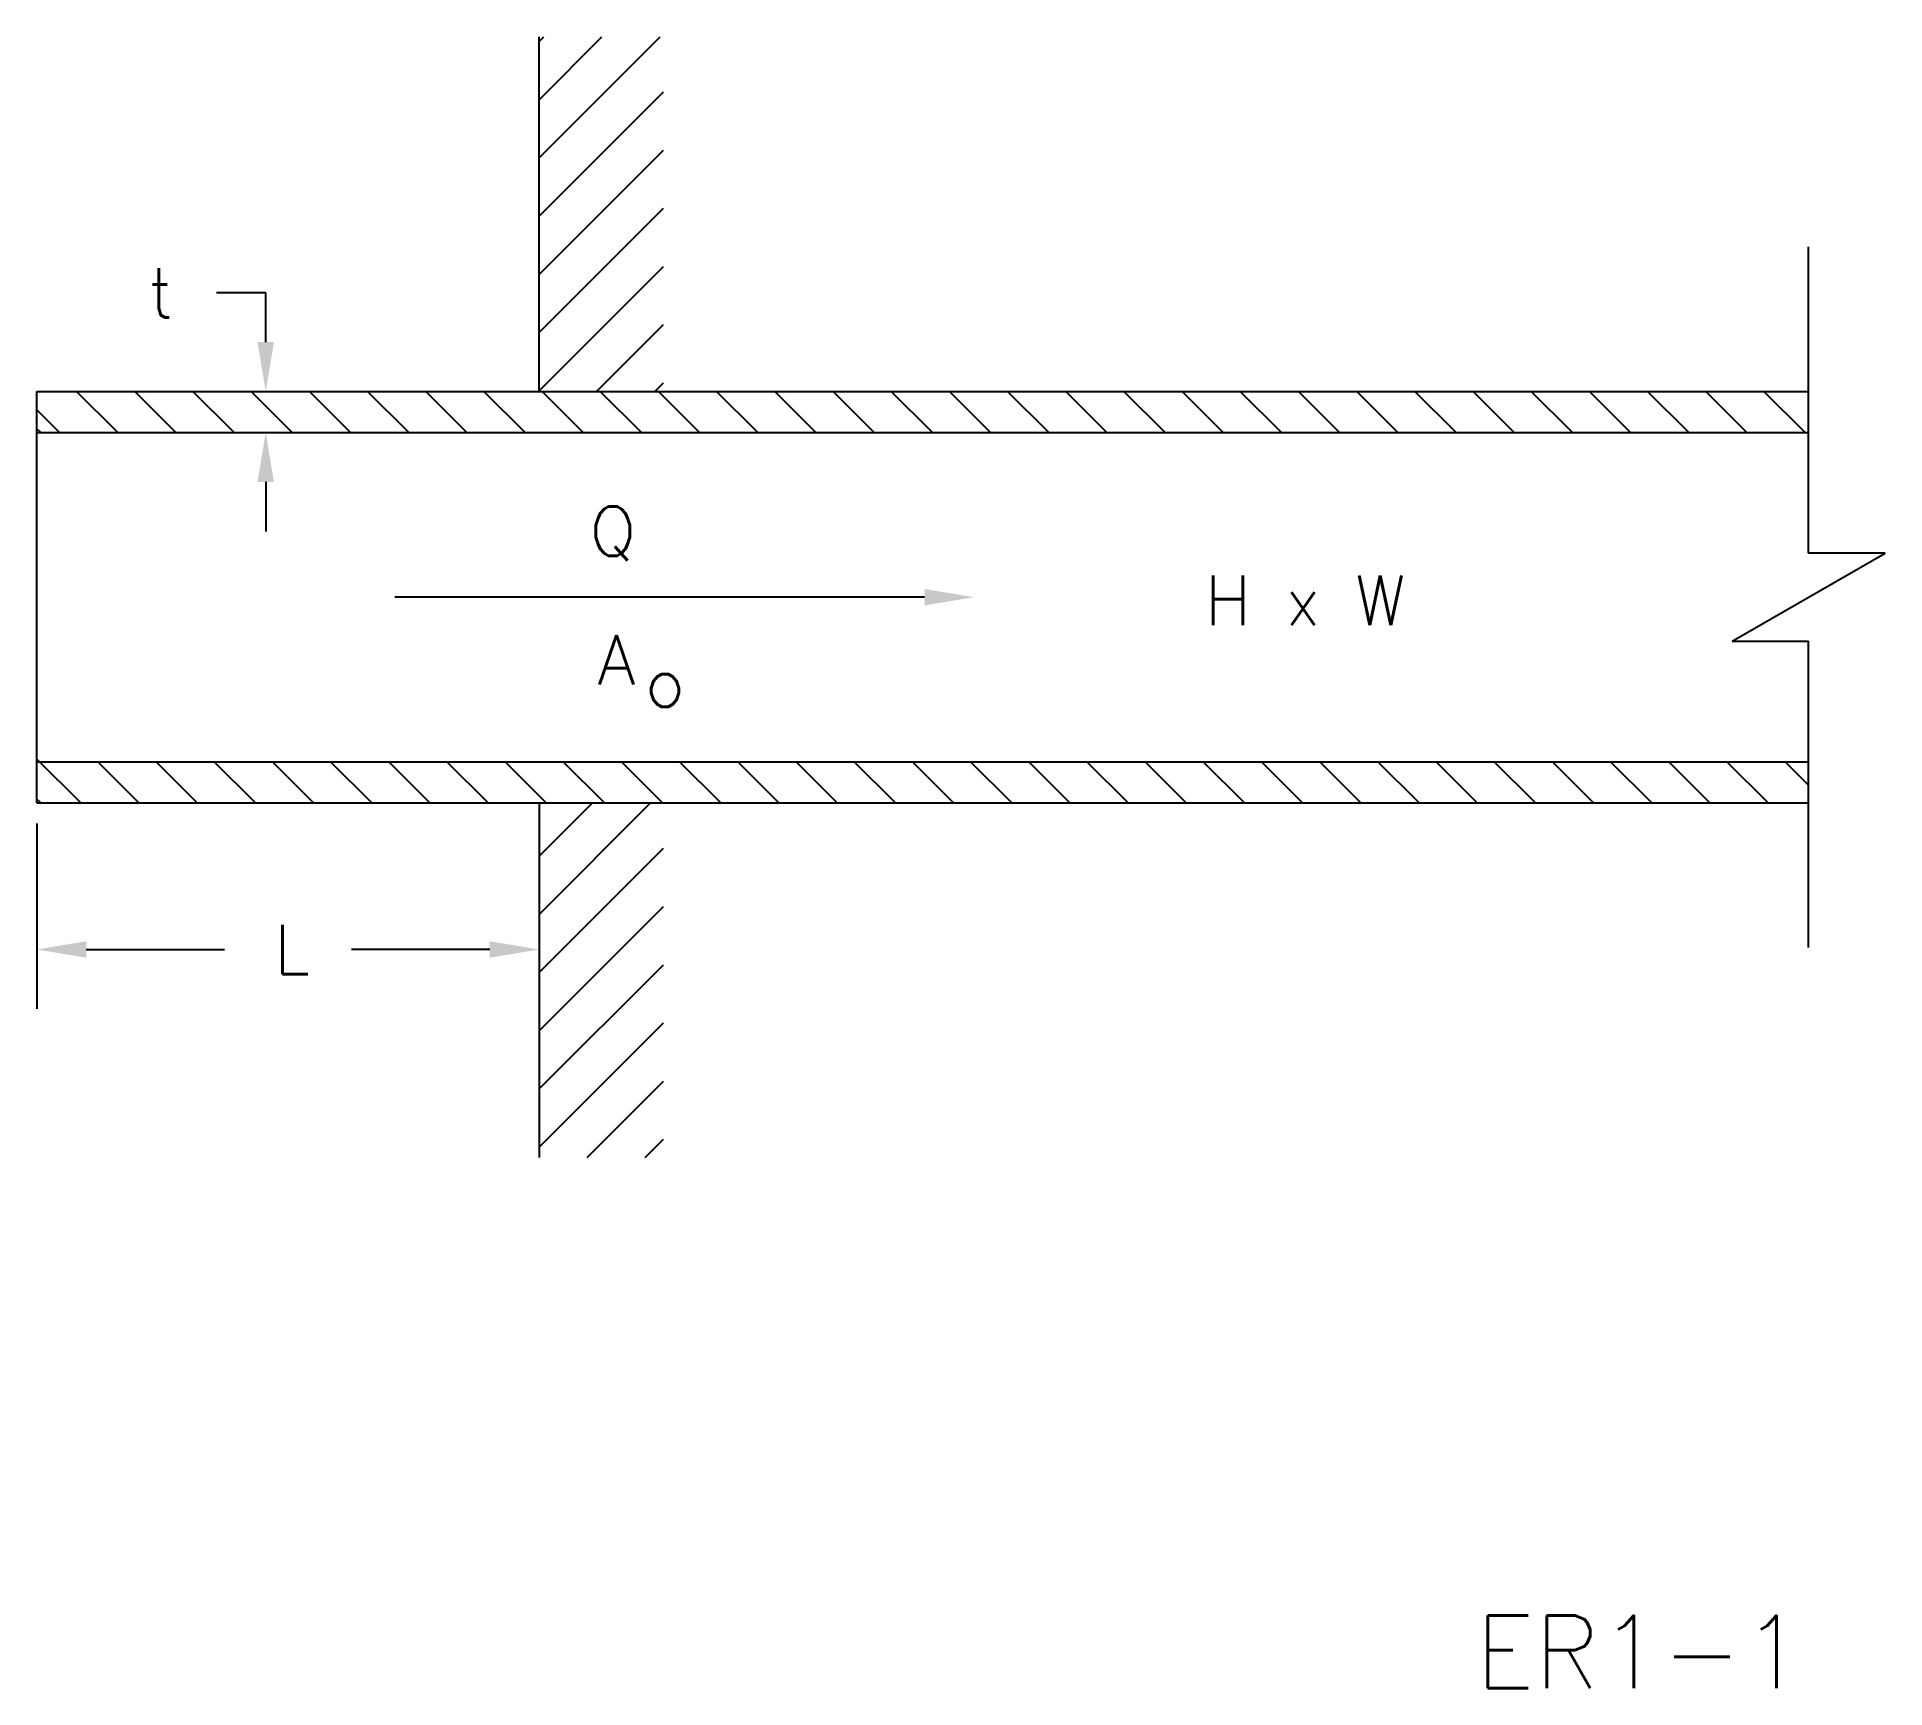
# Model space of a CAD drawing. Extents: x 3.06 to 8.67, y 1.9 to 6.92.
import ezdxf

# ---------------------------------------------------------------- set-up
doc = ezdxf.new("R2010")
doc.units = 0
doc.header["$MEASUREMENT"] = 0
doc.layers.get('0').update_dxf_attribs({"linetype": 'CONTINUOUS'})
doc.layers.add('NUMBER', color=7, linetype='CONTINUOUS')
doc.styles.add('ROMANS', font='romans')

msp = doc.modelspace()

# ---------------------------------------------------------------- linework, layer by layer
for p, q in [((4.5823, 5.8384), (4.5823, 6.9155)), ((8.4391, 5.3476), (8.4391, 6.2782)), ((3.7517, 6.1384), (3.6017, 6.1384)), ((3.7517, 5.9884), (3.7517, 6.1384)), ((3.0566, 4.5884), (3.0566, 5.8384)), ((3.0566, 5.8384), (8.4391, 5.8384)), ((3.3022, 5.7134), (3.1772, 5.8384)), ((3.479, 5.7134), (3.354, 5.8384)), ((3.6557, 5.7134), (3.5307, 5.8384)), ((3.8325, 5.7134), (3.7075, 5.8384)), ((4.0093, 5.7134), (3.8843, 5.8384)), ((4.1861, 5.7134), (4.0611, 5.8384)), ((4.3628, 5.7134), (4.2378, 5.8384)), ((4.5396, 5.7134), (4.4146, 5.8384)), ((4.7164, 5.7134), (4.5914, 5.8384)), ((4.8932, 5.7134), (4.7682, 5.8384)), ((5.0699, 5.7134), (4.9449, 5.8384)), ((5.2467, 5.7134), (5.1217, 5.8384)), ((5.4235, 5.7134), (5.2985, 5.8384)), ((5.6003, 5.7134), (5.4753, 5.8384)), ((5.7771, 5.7134), (5.6521, 5.8384)), ((5.9538, 5.7134), (5.8288, 5.8384)), ((6.1306, 5.7134), (6.0056, 5.8384)), ((6.3074, 5.7134), (6.1824, 5.8384)), ((6.4842, 5.7134), (6.3592, 5.8384)), ((6.6609, 5.7134), (6.5359, 5.8384)), ((6.8377, 5.7134), (6.7127, 5.8384)), ((7.0145, 5.7134), (6.8895, 5.8384)), ((7.1913, 5.7134), (7.0663, 5.8384)), ((7.368, 5.7134), (7.243, 5.8384)), ((7.5448, 5.7134), (7.4198, 5.8384)), ((7.7216, 5.7134), (7.5966, 5.8384)), ((7.8984, 5.7134), (7.7734, 5.8384)), ((8.0752, 5.7134), (7.9502, 5.8384)), ((8.2519, 5.7134), (8.1269, 5.8384)), ((8.4287, 5.7134), (8.3037, 5.8384)), ((3.1254, 5.7134), (3.0566, 5.7822)), ((3.1254, 5.7134), (3.0566, 5.7822)), ((3.0566, 5.7134), (8.4391, 5.7134)), ((3.7517, 5.5634), (3.7517, 5.4134)), ((8.2068, 5.0793), (8.6715, 5.3476)), ((8.6715, 5.3476), (8.4391, 5.3476)), ((5.7532, 5.2134), (4.1441, 5.2134)), ((8.2068, 5.0793), (8.4391, 5.0793)), ((8.4391, 4.1487), (8.4391, 5.0793)), ((3.1897, 4.5884), (3.0566, 4.7216)), ((3.0566, 4.7134), (8.4391, 4.7134)), ((3.3665, 4.5884), (3.2415, 4.7134)), ((3.5433, 4.5884), (3.4183, 4.7134)), ((3.7201, 4.5884), (3.5951, 4.7134)), ((3.8969, 4.5884), (3.7719, 4.7134)), ((4.0736, 4.5884), (3.9486, 4.7134)), ((4.2504, 4.5884), (4.1254, 4.7134)), ((4.4272, 4.5884), (4.3022, 4.7134)), ((4.604, 4.5884), (4.479, 4.7134)), ((4.7807, 4.5884), (4.6557, 4.7134)), ((4.9575, 4.5884), (4.8325, 4.7134)), ((5.1343, 4.5884), (5.0093, 4.7134)), ((5.3111, 4.5884), (5.1861, 4.7134)), ((5.4878, 4.5884), (5.3628, 4.7134)), ((5.6646, 4.5884), (5.5396, 4.7134)), ((5.8414, 4.5884), (5.7164, 4.7134)), ((6.0182, 4.5884), (5.8932, 4.7134)), ((6.1949, 4.5884), (6.0699, 4.7134)), ((6.3717, 4.5884), (6.2467, 4.7134)), ((6.5485, 4.5884), (6.4235, 4.7134)), ((6.7253, 4.5884), (6.6003, 4.7134)), ((6.9021, 4.5884), (6.7771, 4.7134)), ((7.0788, 4.5884), (6.9538, 4.7134)), ((7.2556, 4.5884), (7.1306, 4.7134)), ((7.4324, 4.5884), (7.3074, 4.7134)), ((7.6092, 4.5884), (7.4842, 4.7134)), ((7.7859, 4.5884), (7.6609, 4.7134)), ((7.9627, 4.5884), (7.8377, 4.7134)), ((8.1395, 4.5884), (8.0145, 4.7134)), ((8.3163, 4.5884), (8.1913, 4.7134)), ((8.4391, 4.6423), (8.368, 4.7134)), ((3.0566, 4.5884), (8.4391, 4.5884)), ((4.5823, 4.5884), (4.5823, 3.5114)), ((3.0566, 4.5259), (3.0566, 3.9631)), ((3.2066, 4.1431), (3.6266, 4.1431)), ((4.4323, 4.1431), (4.0123, 4.1431))]:
    msp.add_line(p, q)
at = {"color": 0}
for p, q in [((4.5823, 6.5478), (4.95, 6.9155)), ((4.5823, 6.7245), (4.7733, 6.9155)), ((4.5823, 6.9013), (4.5965, 6.9155)), ((4.5823, 6.371), (4.9598, 6.7485)), ((4.5823, 6.1942), (4.9598, 6.5717)), ((4.5823, 6.0174), (4.9598, 6.3949)), ((4.5823, 5.8407), (4.9598, 6.2182)), ((4.7569, 5.8384), (4.9598, 6.0414)), ((4.9336, 5.8384), (4.9598, 5.8646)), ((3.0684, 5.7134), (3.0566, 5.7252)), ((3.0684, 4.5884), (3.0566, 4.6002)), ((4.5823, 4.2497), (4.9211, 4.5884)), ((4.5823, 4.4264), (4.7443, 4.5884)), ((4.5823, 4.0729), (4.9598, 4.4504)), ((4.5823, 3.8961), (4.9598, 4.2736)), ((4.5823, 3.7193), (4.9598, 4.0968)), ((4.5823, 3.5426), (4.9598, 3.9201)), ((4.7279, 3.5114), (4.9598, 3.7433)), ((4.9047, 3.5114), (4.9598, 3.5665))]:
    msp.add_line(p, q, dxfattribs=at)
for points in [[(3.7767, 5.9884), (3.7267, 5.9884), (3.7517, 5.8384)], [(3.7767, 5.5634), (3.7267, 5.5634), (3.7517, 5.7134)], [(5.7532, 5.2384), (5.7532, 5.1884), (5.9032, 5.2134)], [(3.2066, 4.1181), (3.2066, 4.1681), (3.0566, 4.1431)], [(4.4323, 4.1181), (4.4323, 4.1681), (4.5823, 4.1431)]]:
    msp.add_solid(points)

# ---------------------------------------------------------------- texts
at = {"style": 'ROMANS'}
for s, p in [('t', (3.3945, 6.0634)), ('Q', (4.7355, 5.339)), ('H x W', (6.6043, 5.1288)), ('A', (4.7593, 4.9479)), ('o', (4.9036, 4.88)), ('L', (3.7766, 4.0681))]:
    msp.add_text(s, height=0.15, dxfattribs=at).set_placement(p)
at = {"layer": 'NUMBER', "style": 'ROMANS'}
msp.add_text('ER1-1', height=0.22, dxfattribs=at).set_placement((7.4271, 1.8992))

doc.saveas('drawing.dxf')
